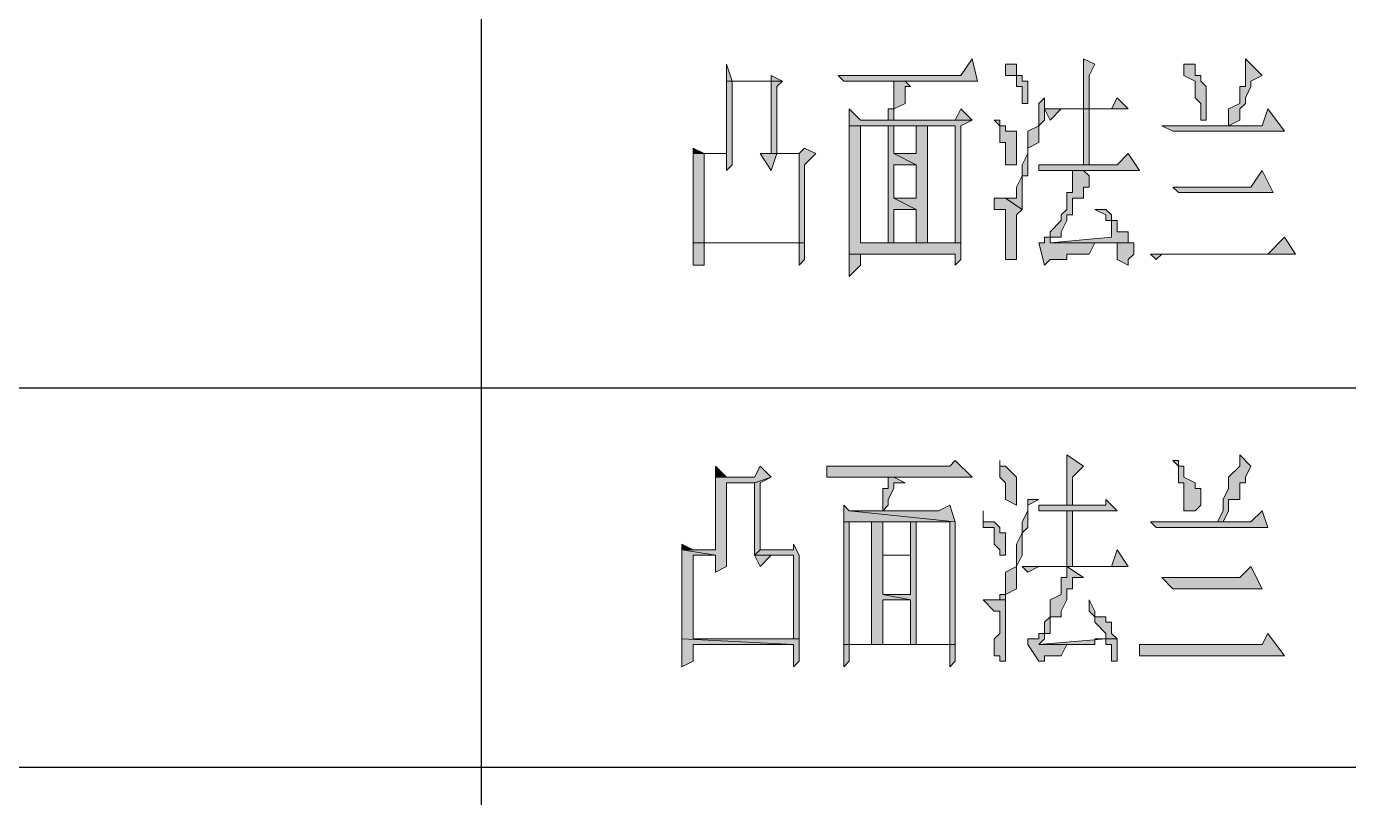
# Model space of a CAD drawing. Header units: millimetres. Extents: x 20 to 821, y 1 to 1134.
# Drawn here: x 694.53 to 737.19, y 763.63 to 788.5 of the extents above; entities that cross this region are included whole.
import ezdxf

# ---------------------------------------------------------------- set-up
doc = ezdxf.new("R2010")
doc.units = ezdxf.units.MM
doc.layers.add('1', color=7, linetype='Continuous')

msp = doc.modelspace()

# ---------------------------------------------------------------- hatches: boundary and pattern name
h = msp.add_hatch(color=0)
h.dxf.hatch_style = 2
h.paths.add_polyline_path([(717.12, 787.281732), (717.12, 786.741732), (717.3, 786.741732)])
h = msp.add_hatch(color=0)
h.dxf.hatch_style = 2
h.paths.add_polyline_path([(725.04, 787.461732), (724.68, 786.921732), (720.72, 786.921732), (720.9, 786.741732), (725.22, 786.741732)])
h = msp.add_hatch(color=0)
h.dxf.hatch_style = 2
h.paths.add_polyline_path([(726.12, 787.281732), (726.12, 786.921732), (726.48, 786.921732), (726.48, 786.561732), (726.66, 786.561732), (726.66, 786.021732), (726.84, 786.021732), (726.84, 786.741732), (726.66, 786.741732), (726.66, 786.921732), (726.48, 786.921732), (726.48, 787.281732)])
h = msp.add_hatch(color=0)
h.dxf.hatch_style = 2
h.paths.add_polyline_path([(728.64, 787.461732), (728.64, 785.841732), (728.82, 785.841732), (728.82, 786.921732), (729, 787.281732)])
h = msp.add_hatch(color=0)
h.dxf.hatch_style = 2
h.paths.add_polyline_path([(731.88, 787.281732), (731.88, 786.921732), (732.24, 786.741732), (732.24, 786.201732), (732.42, 786.021732), (732.42, 785.481732), (732.6, 785.481732), (732.6, 786.561732), (732.42, 786.741732), (732.42, 786.921732), (732.24, 786.921732), (732.24, 787.281732)])
h = msp.add_hatch(color=0)
h.dxf.hatch_style = 2
h.paths.add_polyline_path([(733.86, 787.461732), (733.86, 786.561732), (733.68, 786.561732), (733.68, 786.021732), (733.32, 785.841732), (733.32, 785.301732), (733.68, 785.481732), (733.68, 785.841732), (733.86, 786.021732), (733.86, 786.201732), (734.04, 786.561732), (734.04, 786.741732), (734.4, 786.921732)])
h = msp.add_hatch(color=0)
h.dxf.hatch_style = 2
h.paths.add_polyline_path([(718.56, 786.921732), (718.56, 786.741732), (717.3, 786.741732), (717.12, 786.741732), (717.12, 786.561732), (717.12, 784.401732), (716.4, 784.401732), (716.04, 784.401732), (717.12, 784.401732), (717.12, 783.861732), (717.3, 784.041732), (717.3, 786.741732), (718.56, 786.741732), (718.92, 786.741732)])
h = msp.add_hatch(color=0)
h.dxf.hatch_style = 2
h.paths.add_polyline_path([(718.92, 786.741732), (718.56, 786.741732), (718.56, 784.401732), (718.2, 784.401732), (718.74, 784.401732), (718.74, 786.561732)])
h = msp.add_hatch(color=0)
h.dxf.hatch_style = 2
h.paths.add_polyline_path([(722.88, 786.741732), (722.52, 786.741732), (722.52, 786.561732), (722.52, 785.841732), (722.34, 785.841732), (722.34, 785.481732), (722.52, 785.481732), (722.52, 785.841732), (722.88, 786.021732), (722.88, 786.561732), (723.06, 786.561732)])
h = msp.add_hatch(color=0)
h.dxf.hatch_style = 2
h.paths.add_polyline_path([(721.08, 785.841732), (721.08, 785.301732), (723.24, 785.301732), (724.5, 785.301732), (724.5, 781.521732), (723.6, 781.521732), (724.68, 781.521732), (724.68, 784.041732), (724.68, 784.401732), (724.68, 785.301732), (725.04, 785.481732), (721.44, 785.481732)])
h = msp.add_hatch(color=0)
h.dxf.hatch_style = 2
h.paths.add_polyline_path([(724.68, 785.841732), (724.5, 785.481732), (721.44, 785.481732), (725.04, 785.481732)])
h = msp.add_hatch(color=0)
h.dxf.hatch_style = 2
h.paths.add_polyline_path([(727.38, 786.201732), (727.2, 786.021732), (727.2, 785.301732), (726.84, 785.121732), (726.84, 784.401732), (726.66, 784.041732), (726.66, 783.681732), (726.48, 783.321732), (726.48, 782.961732), (726.12, 782.961732), (726.66, 782.601732), (726.66, 783.681732), (726.84, 783.681732), (726.84, 784.581732), (727.2, 784.761732), (727.2, 785.301732), (727.38, 785.481732)])
h = msp.add_hatch(color=0)
h.dxf.hatch_style = 2
h.paths.add_polyline_path([(729.72, 786.201732), (729.54, 785.841732), (727.38, 785.841732), (727.56, 785.481732), (727.92, 785.841732), (730.08, 785.841732)])
h = msp.add_hatch(color=0)
h.dxf.hatch_style = 2
h.paths.add_polyline_path([(728.64, 784.041732), (728.82, 784.041732), (728.82, 785.841732), (728.64, 785.841732)])
h = msp.add_hatch(color=0)
h.dxf.hatch_style = 2
h.paths.add_polyline_path([(734.58, 785.841732), (734.4, 785.301732), (731.16, 785.301732), (731.52, 785.121732), (735.12, 785.121732)])
h = msp.add_hatch(color=0)
h.dxf.hatch_style = 2
h.paths.add_polyline_path([(725.76, 785.481732), (725.94, 785.301732), (725.94, 784.761732), (726.12, 784.761732), (726.12, 784.041732), (726.48, 784.041732), (726.48, 785.121732), (726.12, 785.121732), (726.12, 785.301732), (725.94, 785.301732), (725.94, 785.481732)])
h = msp.add_hatch(color=0)
h.dxf.hatch_style = 2
h.paths.add_polyline_path([(721.08, 785.301732), (721.08, 781.161732), (724.5, 781.161732), (724.5, 780.801732), (724.68, 780.981732), (724.68, 781.521732), (723.6, 781.521732), (721.44, 781.521732), (721.44, 785.301732), (723.24, 785.301732)])
h = msp.add_hatch(color=0)
h.dxf.hatch_style = 2
h.paths.add_polyline_path([(722.52, 785.301732), (722.34, 785.301732), (722.34, 781.521732), (721.44, 781.521732), (722.52, 781.521732), (722.52, 782.601732), (723.24, 782.601732), (722.52, 782.961732), (722.52, 784.041732), (723.24, 784.041732), (722.52, 784.401732)])
h = msp.add_hatch(color=0)
h.dxf.hatch_style = 2
h.paths.add_polyline_path([(723.24, 785.301732), (723.24, 784.401732), (722.52, 784.401732), (723.24, 784.041732), (723.24, 782.961732), (722.52, 782.961732), (723.24, 782.601732), (723.24, 781.521732), (722.52, 781.521732), (723.6, 781.521732), (723.6, 785.301732), (724.5, 785.301732)])
h = msp.add_hatch(color=0)
h.dxf.hatch_style = 2
h.paths.add_polyline_path([(716.04, 784.581732), (716.04, 784.401732), (716.4, 784.401732)])
h = msp.add_hatch(color=0)
h.dxf.hatch_style = 2
h.paths.add_polyline_path([(719.64, 784.581732), (719.46, 784.401732), (718.2, 784.401732), (719.46, 784.401732), (719.46, 781.521732), (716.4, 781.521732), (719.64, 781.521732), (719.64, 781.701732), (719.64, 784.041732), (720, 784.401732)])
h = msp.add_hatch(color=0)
h.dxf.hatch_style = 2
h.paths.add_polyline_path([(716.04, 784.401732), (716.04, 781.521732), (719.46, 781.521732), (719.46, 780.801732), (719.64, 780.981732), (719.64, 781.521732), (716.4, 781.521732), (716.4, 784.401732), (717.12, 784.401732)])
h = msp.add_hatch(color=0)
h.dxf.hatch_style = 2
h.paths.add_polyline_path([(718.2, 784.401732), (718.56, 783.861732), (718.74, 784.401732), (719.46, 784.401732)])
h = msp.add_hatch(color=0)
h.dxf.hatch_style = 2
h.paths.add_polyline_path([(730.08, 784.401732), (729.72, 784.041732), (727.2, 784.041732), (727.2, 783.861732), (730.44, 783.861732)])
h = msp.add_hatch(color=0)
h.dxf.hatch_style = 2
h.paths.add_polyline_path([(728.64, 783.861732), (728.28, 783.861732), (728.28, 783.681732), (728.28, 783.141732), (728.1, 783.141732), (728.1, 782.601732), (727.92, 782.421732), (727.92, 782.241732), (727.56, 781.881732), (727.56, 781.701732), (727.38, 781.701732), (727.38, 781.521732), (727.2, 781.521732), (727.38, 780.801732), (727.56, 780.981732), (728.1, 780.981732), (728.1, 781.161732), (728.82, 781.161732), (729, 781.521732), (729.36, 781.521732), (727.56, 781.521732), (727.56, 781.701732), (727.92, 781.701732), (727.92, 781.881732), (728.1, 782.241732), (728.1, 782.421732), (728.28, 782.421732), (728.28, 782.961732), (728.64, 782.961732), (728.64, 783.321732), (728.82, 783.321732), (728.82, 783.681732)])
h = msp.add_hatch(color=0)
h.dxf.hatch_style = 2
h.paths.add_polyline_path([(734.4, 783.861732), (734.04, 783.321732), (731.52, 783.321732), (731.7, 783.141732), (734.76, 783.141732)])
h = msp.add_hatch(color=0)
h.dxf.hatch_style = 2
h.paths.add_polyline_path([(725.76, 782.961732), (725.76, 782.601732), (725.94, 782.601732), (726.12, 782.601732), (726.12, 782.421732), (726.12, 780.981732), (726.48, 780.981732), (726.48, 781.701732), (726.48, 782.421732), (726.66, 782.601732), (726.12, 782.961732)])
h = msp.add_hatch(color=0)
h.dxf.hatch_style = 2
h.paths.add_polyline_path([(729, 782.601732), (729.36, 782.421732), (729.36, 782.241732), (729.54, 782.241732), (729.54, 781.701732), (727.56, 781.521732), (730.08, 781.521732), (730.08, 781.701732), (730.08, 781.881732), (729.72, 781.881732), (729.72, 782.241732), (729.54, 782.241732), (729.54, 782.421732), (729.36, 782.601732)])
h = msp.add_hatch(color=0)
h.dxf.hatch_style = 2
h.paths.add_polyline_path([(735.12, 781.701732), (734.58, 781.161732), (730.8, 781.161732), (730.98, 780.981732), (731.16, 781.161732), (735.48, 781.161732)])
h = msp.add_hatch(color=0)
h.dxf.hatch_style = 2
h.paths.add_polyline_path([(716.04, 781.521732), (716.04, 780.801732), (716.4, 780.801732), (716.4, 781.521732), (719.46, 781.521732)])
h = msp.add_hatch(color=0)
h.dxf.hatch_style = 2
h.paths.add_polyline_path([(721.08, 781.161732), (721.08, 780.441732), (721.44, 780.801732), (721.44, 781.161732), (724.5, 781.161732)])
h = msp.add_hatch(color=0)
h.dxf.hatch_style = 2
h.paths.add_polyline_path([(730.08, 781.521732), (729.72, 781.521732), (729.72, 781.161732), (729.72, 780.981732), (730.08, 780.801732), (730.08, 780.981732), (730.26, 781.161732), (730.26, 781.521732)])
h = msp.add_hatch(color=0)
h.dxf.hatch_style = 2
h.paths.add_polyline_path([(718.2, 774.321732), (718.02, 773.961732), (716.76, 773.961732), (716.76, 773.781732), (716.76, 771.621732), (716.04, 771.621732), (715.68, 771.621732), (716.76, 771.441732), (716.76, 770.901732), (717.12, 771.081732), (717.12, 773.781732), (718.02, 773.781732), (718.56, 773.961732)])
h = msp.add_hatch(color=0)
h.dxf.hatch_style = 2
h.paths.add_polyline_path([(716.76, 774.321732), (716.76, 773.961732), (717.12, 773.961732)])
h = msp.add_hatch(color=0)
h.dxf.hatch_style = 2
h.paths.add_polyline_path([(724.5, 774.501732), (724.32, 774.321732), (720.36, 774.321732), (720.36, 773.961732), (725.04, 773.961732)])
h = msp.add_hatch(color=0)
h.dxf.hatch_style = 2
h.paths.add_polyline_path([(725.94, 774.501732), (725.94, 773.961732), (726.12, 773.781732), (726.12, 773.241732), (726.48, 773.061732), (726.48, 773.961732), (726.12, 774.321732), (725.94, 774.321732)])
h = msp.add_hatch(color=0)
h.dxf.hatch_style = 2
h.paths.add_polyline_path([(728.1, 774.681732), (728.1, 773.061732), (728.28, 773.061732), (728.28, 773.961732), (728.64, 774.321732)])
h = msp.add_hatch(color=0)
h.dxf.hatch_style = 2
h.paths.add_polyline_path([(731.7, 774.501732), (731.52, 774.501732), (731.7, 774.321732), (731.7, 773.781732), (731.88, 773.781732), (731.88, 772.881732), (732.24, 772.881732), (732.42, 773.061732), (732.42, 773.601732), (732.24, 773.601732), (732.24, 773.781732), (731.88, 773.961732), (731.88, 774.321732), (731.7, 774.321732)])
h = msp.add_hatch(color=0)
h.dxf.hatch_style = 2
h.paths.add_polyline_path([(733.68, 774.681732), (733.68, 774.321732), (733.32, 773.961732), (733.32, 773.601732), (733.14, 773.241732), (733.14, 772.881732), (732.96, 772.521732), (733.14, 772.521732), (733.32, 772.881732), (733.32, 773.241732), (733.68, 773.241732), (733.68, 773.781732), (733.86, 773.781732), (733.86, 773.961732), (734.04, 774.321732)])
h = msp.add_hatch(color=0)
h.dxf.hatch_style = 2
h.paths.add_polyline_path([(718.56, 773.961732), (718.02, 773.781732), (718.02, 771.441732), (718.2, 771.621732), (718.2, 773.781732)])
h = msp.add_hatch(color=0)
h.dxf.hatch_style = 2
h.paths.add_polyline_path([(722.52, 773.961732), (722.34, 773.961732), (722.34, 773.781732), (722.34, 773.601732), (722.16, 773.601732), (722.16, 772.881732), (722.34, 773.061732), (722.34, 773.241732), (722.52, 773.601732), (722.52, 773.781732), (722.88, 773.781732)])
h = msp.add_hatch(color=0)
h.dxf.hatch_style = 2
h.paths.add_polyline_path([(720.9, 773.061732), (720.9, 772.521732), (723.06, 772.521732), (724.32, 772.521732), (724.32, 768.561732), (723.24, 768.561732), (724.5, 768.561732), (724.5, 771.441732), (724.5, 771.621732), (724.5, 772.521732), (721.08, 772.881732)])
h = msp.add_hatch(color=0)
h.dxf.hatch_style = 2
h.paths.add_polyline_path([(724.32, 773.061732), (723.96, 772.881732), (721.08, 772.881732), (724.5, 772.521732)])
h = msp.add_hatch(color=0)
h.dxf.hatch_style = 2
h.paths.add_polyline_path([(726.84, 773.241732), (726.84, 772.881732), (726.66, 772.521732), (726.66, 772.161732), (726.48, 771.801732), (726.48, 771.081732), (726.12, 770.901732), (726.12, 770.181732), (725.94, 770.181732), (725.94, 770.001732), (725.76, 770.001732), (726.12, 770.001732), (726.12, 770.181732), (726.48, 770.361732), (726.48, 771.081732), (726.66, 771.441732), (726.66, 772.161732), (726.84, 772.341732), (726.84, 773.061732), (727.2, 773.241732)])
h = msp.add_hatch(color=0)
h.dxf.hatch_style = 2
h.paths.add_polyline_path([(729.36, 773.241732), (729.36, 773.061732), (728.28, 773.061732), (727.2, 773.061732), (727.2, 772.881732), (729.72, 772.881732)])
h = msp.add_hatch(color=0)
h.dxf.hatch_style = 2
h.paths.add_polyline_path([(725.4, 772.881732), (725.4, 772.341732), (725.76, 772.341732), (725.76, 771.801732), (725.94, 771.621732), (725.94, 771.441732), (726.12, 771.441732), (726.12, 772.161732), (725.94, 772.161732), (725.94, 772.341732), (725.76, 772.521732), (725.4, 772.521732)])
h = msp.add_hatch(color=0)
h.dxf.hatch_style = 2
h.paths.add_polyline_path([(728.1, 771.081732), (728.28, 771.081732), (728.28, 772.881732), (728.1, 772.881732)])
h = msp.add_hatch(color=0)
h.dxf.hatch_style = 2
h.paths.add_polyline_path([(734.4, 772.881732), (734.04, 772.521732), (730.8, 772.521732), (730.98, 772.341732), (734.58, 772.341732)])
h = msp.add_hatch(color=0)
h.dxf.hatch_style = 2
h.paths.add_polyline_path([(720.9, 772.521732), (720.9, 768.561732), (724.32, 768.561732), (724.32, 767.841732), (724.5, 768.021732), (724.5, 768.561732), (723.24, 768.561732), (721.08, 768.561732), (721.08, 772.521732), (723.06, 772.521732)])
h = msp.add_hatch(color=0)
h.dxf.hatch_style = 2
h.paths.add_polyline_path([(722.16, 772.521732), (721.8, 772.521732), (721.8, 768.561732), (721.08, 768.561732), (722.16, 768.561732), (722.16, 770.001732), (723.06, 770.001732), (722.16, 770.181732), (722.16, 771.441732), (723.06, 771.441732), (722.16, 771.441732)])
h = msp.add_hatch(color=0)
h.dxf.hatch_style = 2
h.paths.add_polyline_path([(723.06, 772.521732), (723.06, 771.441732), (722.16, 771.441732), (723.06, 771.441732), (723.06, 770.181732), (722.16, 770.181732), (723.06, 770.001732), (723.06, 768.561732), (722.16, 768.561732), (723.24, 768.561732), (723.24, 772.521732), (724.32, 772.521732)])
h = msp.add_hatch(color=0)
h.dxf.hatch_style = 2
h.paths.add_polyline_path([(715.68, 771.801732), (715.68, 771.621732), (716.04, 771.621732)])
h = msp.add_hatch(color=0)
h.dxf.hatch_style = 2
h.paths.add_polyline_path([(719.28, 771.801732), (719.28, 771.621732), (718.2, 771.621732), (718.02, 771.441732), (719.28, 771.441732), (719.28, 768.741732), (716.04, 768.741732), (719.46, 768.741732), (719.46, 771.441732)])
h = msp.add_hatch(color=0)
h.dxf.hatch_style = 2
h.paths.add_polyline_path([(715.68, 771.621732), (715.68, 768.741732), (719.28, 768.561732), (719.28, 767.841732), (719.46, 768.021732), (719.46, 768.741732), (716.04, 768.741732), (716.04, 771.441732), (716.76, 771.441732)])
h = msp.add_hatch(color=0)
h.dxf.hatch_style = 2
h.paths.add_polyline_path([(718.02, 771.441732), (718.2, 771.081732), (718.56, 771.441732), (719.28, 771.441732)])
h = msp.add_hatch(color=0)
h.dxf.hatch_style = 2
h.paths.add_polyline_path([(729.72, 771.621732), (729.54, 771.081732), (726.66, 771.081732), (726.84, 770.901732), (727.2, 771.081732), (730.08, 771.081732)])
h = msp.add_hatch(color=0)
h.dxf.hatch_style = 2
h.paths.add_polyline_path([(728.1, 771.081732), (728.1, 770.721732), (727.92, 770.721732), (727.92, 770.181732), (727.56, 770.001732), (727.56, 769.461732), (727.38, 769.281732), (727.38, 768.921732), (727.2, 768.921732), (727.2, 768.741732), (726.84, 768.741732), (726.84, 768.561732), (727.2, 768.021732), (727.38, 768.021732), (727.38, 768.201732), (727.92, 768.201732), (728.1, 768.561732), (729, 768.561732), (727.2, 768.561732), (727.38, 768.741732), (727.38, 768.921732), (727.56, 768.921732), (727.56, 769.461732), (727.92, 769.461732), (727.92, 769.641732), (728.1, 770.001732), (728.1, 770.361732), (728.28, 770.361732), (728.28, 770.721732), (728.64, 770.721732)])
h = msp.add_hatch(color=0)
h.dxf.hatch_style = 2
h.paths.add_polyline_path([(734.04, 771.081732), (733.68, 770.721732), (731.16, 770.721732), (731.52, 770.361732), (734.4, 770.361732)])
h = msp.add_hatch(color=0)
h.dxf.hatch_style = 2
h.paths.add_polyline_path([(725.4, 770.001732), (725.76, 769.641732), (725.94, 769.641732), (725.94, 769.461732), (725.94, 768.921732), (725.76, 768.741732), (725.76, 768.201732), (725.94, 768.201732), (725.94, 768.021732), (726.12, 768.021732), (726.12, 768.741732), (726.12, 768.921732), (726.12, 770.001732), (725.76, 770.001732)])
h = msp.add_hatch(color=0)
h.dxf.hatch_style = 2
h.paths.add_polyline_path([(728.82, 770.001732), (728.82, 769.641732), (729, 769.461732), (729, 769.281732), (729.36, 768.921732), (729.36, 768.741732), (727.2, 768.561732), (729, 768.561732), (729, 768.741732), (729.72, 768.741732), (729.54, 768.921732), (729.54, 769.281732), (729.36, 769.281732), (729.36, 769.461732), (729, 769.461732), (729, 769.641732)])
h = msp.add_hatch(color=0)
h.dxf.hatch_style = 2
h.paths.add_polyline_path([(715.68, 768.741732), (715.68, 767.841732), (716.04, 768.021732), (716.04, 768.561732), (719.28, 768.561732)])
h = msp.add_hatch(color=0)
h.dxf.hatch_style = 2
h.paths.add_polyline_path([(729.72, 768.741732), (729.36, 768.741732), (729.36, 768.561732), (729.54, 768.561732), (729.54, 768.201732), (729.54, 768.021732), (729.72, 768.021732)])
h = msp.add_hatch(color=0)
h.dxf.hatch_style = 2
h.paths.add_polyline_path([(734.58, 768.921732), (734.4, 768.561732), (730.44, 768.561732), (730.44, 768.201732), (735.12, 768.201732)])
h = msp.add_hatch(color=0)
h.dxf.hatch_style = 2
h.paths.add_polyline_path([(720.9, 768.561732), (720.9, 767.841732), (721.08, 768.021732), (721.08, 768.561732), (724.32, 768.561732)])

# ---------------------------------------------------------------- linework, layer by layer
at = {"layer": '1', "color": 0, "lineweight": 25}
for points in [[(709.2, 813.381732), (709.2, 728.061732)], [(557.64, 776.841732), (821.16, 776.841732)], [(557.64, 764.601732), (821.16, 764.601732)]]:
    msp.add_lwpolyline(points, dxfattribs=at)
at = {"layer": '1', "color": 0, "lineweight": 5}
for points in [[(717.12, 787.281732), (717.12, 786.741732), (717.3, 786.741732), (717.12, 787.281732)], [(725.04, 787.461732), (724.68, 786.921732), (720.72, 786.921732), (720.9, 786.741732), (725.22, 786.741732), (725.04, 787.461732)], [(726.12, 787.281732), (726.12, 786.921732), (726.48, 786.921732), (726.48, 786.561732), (726.66, 786.561732), (726.66, 786.021732), (726.84, 786.021732), (726.84, 786.741732), (726.66, 786.741732), (726.66, 786.921732), (726.48, 786.921732), (726.48, 787.281732), (726.12, 787.281732)], [(728.64, 787.461732), (728.64, 785.841732), (728.82, 785.841732), (728.82, 786.921732), (729, 787.281732), (728.64, 787.461732)], [(731.88, 787.281732), (731.88, 786.921732), (732.24, 786.741732), (732.24, 786.201732), (732.42, 786.021732), (732.42, 785.481732), (732.6, 785.481732), (732.6, 786.561732), (732.42, 786.741732), (732.42, 786.921732), (732.24, 786.921732), (732.24, 787.281732), (731.88, 787.281732)], [(733.86, 787.461732), (733.86, 786.561732), (733.68, 786.561732), (733.68, 786.021732), (733.32, 785.841732), (733.32, 785.301732), (733.68, 785.481732), (733.68, 785.841732), (733.86, 786.021732), (733.86, 786.201732), (734.04, 786.561732), (734.04, 786.741732), (734.04, 786.741732), (734.4, 786.921732), (733.86, 787.461732)], [(718.56, 786.921732), (718.56, 786.741732), (717.3, 786.741732), (717.12, 786.741732), (717.12, 786.561732), (717.12, 784.401732), (716.4, 784.401732), (716.04, 784.401732), (717.12, 784.401732), (717.12, 783.861732), (717.3, 784.041732), (717.3, 786.741732), (718.56, 786.741732), (718.92, 786.741732), (718.56, 786.921732)], [(718.92, 786.741732), (718.56, 786.741732), (718.56, 784.401732), (718.2, 784.401732), (718.74, 784.401732), (718.74, 786.561732), (718.92, 786.741732)], [(722.88, 786.741732), (722.52, 786.741732), (722.52, 786.561732), (722.52, 785.841732), (722.34, 785.841732), (722.34, 785.481732), (722.52, 785.481732), (722.52, 785.841732), (722.88, 786.021732), (722.88, 786.561732), (723.06, 786.561732), (722.88, 786.741732)], [(721.08, 785.841732), (721.08, 785.301732), (723.24, 785.301732), (724.5, 785.301732), (724.5, 781.521732), (723.6, 781.521732), (724.68, 781.521732), (724.68, 784.041732), (724.68, 784.401732), (724.68, 785.301732), (725.04, 785.481732), (721.44, 785.481732), (721.08, 785.841732)], [(724.68, 785.841732), (724.5, 785.481732), (721.44, 785.481732), (725.04, 785.481732), (724.68, 785.841732)], [(727.38, 786.201732), (727.2, 786.021732), (727.2, 785.301732), (726.84, 785.121732), (726.84, 784.401732), (726.66, 784.041732), (726.66, 783.681732), (726.48, 783.321732), (726.48, 782.961732), (726.12, 782.961732), (726.12, 782.961732), (726.66, 782.601732), (726.66, 783.681732), (726.84, 783.681732), (726.84, 784.581732), (727.2, 784.761732), (727.2, 785.301732), (727.38, 785.481732), (727.38, 786.201732)], [(729.72, 786.201732), (729.54, 785.841732), (727.38, 785.841732), (727.56, 785.481732), (727.92, 785.841732), (730.08, 785.841732), (729.72, 786.201732)], [(728.64, 784.041732), (728.82, 784.041732), (728.82, 785.841732), (728.64, 785.841732), (728.64, 784.041732)], [(734.58, 785.841732), (734.4, 785.301732), (731.16, 785.301732), (731.52, 785.121732), (735.12, 785.121732), (734.58, 785.841732)], [(725.76, 785.481732), (725.94, 785.301732), (725.94, 784.761732), (726.12, 784.761732), (726.12, 784.041732), (726.48, 784.041732), (726.48, 785.121732), (726.12, 785.121732), (726.12, 785.301732), (725.94, 785.301732), (725.94, 785.481732), (725.76, 785.481732)], [(721.08, 785.301732), (721.08, 781.161732), (724.5, 781.161732), (724.5, 780.801732), (724.68, 780.981732), (724.68, 781.521732), (723.6, 781.521732), (721.44, 781.521732), (721.44, 785.301732), (723.24, 785.301732), (721.08, 785.301732)], [(722.52, 785.301732), (722.34, 785.301732), (722.34, 781.521732), (721.44, 781.521732), (722.52, 781.521732), (722.52, 782.601732), (723.24, 782.601732), (722.52, 782.961732), (722.52, 784.041732), (723.24, 784.041732), (722.52, 784.401732), (722.52, 785.301732)], [(723.24, 785.301732), (723.24, 784.401732), (722.52, 784.401732), (723.24, 784.041732), (723.24, 782.961732), (722.52, 782.961732), (723.24, 782.601732), (723.24, 781.521732), (722.52, 781.521732), (723.6, 781.521732), (723.6, 785.301732), (724.5, 785.301732), (723.24, 785.301732)], [(716.04, 784.581732), (716.04, 784.401732), (716.4, 784.401732), (716.04, 784.581732)], [(719.64, 784.581732), (719.46, 784.401732), (718.2, 784.401732), (719.46, 784.401732), (719.46, 781.521732), (716.4, 781.521732), (719.64, 781.521732), (719.64, 781.701732), (719.64, 784.041732), (720, 784.401732), (719.64, 784.581732)], [(716.04, 784.401732), (716.04, 781.521732), (719.46, 781.521732), (719.46, 780.801732), (719.64, 780.981732), (719.64, 781.521732), (716.4, 781.521732), (716.4, 784.401732), (717.12, 784.401732), (716.04, 784.401732)], [(718.2, 784.401732), (718.56, 783.861732), (718.74, 784.401732), (719.46, 784.401732), (718.2, 784.401732)], [(730.08, 784.401732), (729.72, 784.041732), (727.2, 784.041732), (727.2, 783.861732), (730.44, 783.861732), (730.08, 784.401732)], [(728.64, 783.861732), (728.28, 783.861732), (728.28, 783.681732), (728.28, 783.141732), (728.1, 783.141732), (728.1, 782.601732), (727.92, 782.421732), (727.92, 782.241732), (727.56, 781.881732), (727.56, 781.701732), (727.38, 781.701732), (727.38, 781.521732), (727.2, 781.521732), (727.38, 780.801732), (727.56, 780.981732), (728.1, 780.981732), (728.1, 781.161732), (728.82, 781.161732), (729, 781.521732), (729.36, 781.521732), (727.56, 781.521732), (727.56, 781.701732), (727.92, 781.701732), (727.92, 781.881732), (728.1, 782.241732), (728.1, 782.421732), (728.28, 782.421732), (728.28, 782.961732), (728.64, 782.961732), (728.64, 783.321732), (728.82, 783.321732), (728.82, 783.681732), (728.64, 783.861732)], [(734.4, 783.861732), (734.04, 783.321732), (731.52, 783.321732), (731.7, 783.141732), (734.76, 783.141732), (734.4, 783.861732)], [(725.76, 782.961732), (725.76, 782.601732), (725.94, 782.601732), (726.12, 782.601732), (726.12, 782.421732), (726.12, 780.981732), (726.48, 780.981732), (726.48, 781.701732), (726.48, 781.701732), (726.48, 782.421732), (726.66, 782.601732), (726.12, 782.961732), (725.76, 782.961732)], [(729, 782.601732), (729.36, 782.421732), (729.36, 782.241732), (729.54, 782.241732), (729.54, 781.701732), (727.56, 781.521732), (730.08, 781.521732), (730.08, 781.701732), (730.08, 781.881732), (729.72, 781.881732), (729.72, 782.241732), (729.54, 782.241732), (729.54, 782.421732), (729.36, 782.601732), (729, 782.601732)], [(735.12, 781.701732), (734.58, 781.161732), (730.8, 781.161732), (730.98, 780.981732), (731.16, 781.161732), (735.48, 781.161732), (735.12, 781.701732)], [(716.04, 781.521732), (716.04, 780.801732), (716.4, 780.801732), (716.4, 781.521732), (719.46, 781.521732), (716.04, 781.521732)], [(721.08, 781.161732), (721.08, 780.441732), (721.44, 780.801732), (721.44, 781.161732), (724.5, 781.161732), (721.08, 781.161732)], [(730.08, 781.521732), (729.72, 781.521732), (729.72, 781.161732), (729.72, 780.981732), (730.08, 780.801732), (730.08, 780.981732), (730.26, 781.161732), (730.26, 781.521732), (730.08, 781.521732)], [(718.2, 774.321732), (718.02, 773.961732), (716.76, 773.961732), (716.76, 773.781732), (716.76, 771.621732), (716.04, 771.621732), (715.68, 771.621732), (716.76, 771.441732), (716.76, 770.901732), (717.12, 771.081732), (717.12, 773.781732), (718.02, 773.781732), (718.56, 773.961732), (718.2, 774.321732)], [(716.76, 774.321732), (716.76, 773.961732), (717.12, 773.961732), (716.76, 774.321732)], [(724.5, 774.501732), (724.32, 774.321732), (720.36, 774.321732), (720.36, 773.961732), (725.04, 773.961732), (724.5, 774.501732)], [(725.94, 774.501732), (725.94, 773.961732), (726.12, 773.781732), (726.12, 773.241732), (726.48, 773.061732), (726.48, 773.961732), (726.12, 774.321732), (725.94, 774.321732), (725.94, 774.501732)], [(728.1, 774.681732), (728.1, 773.061732), (728.28, 773.061732), (728.28, 773.961732), (728.64, 774.321732), (728.1, 774.681732)], [(731.7, 774.501732), (731.52, 774.501732), (731.7, 774.321732), (731.7, 773.781732), (731.88, 773.781732), (731.88, 772.881732), (732.24, 772.881732), (732.42, 773.061732), (732.42, 773.601732), (732.24, 773.601732), (732.24, 773.781732), (732.24, 773.781732), (731.88, 773.961732), (731.88, 774.321732), (731.7, 774.321732), (731.7, 774.501732)], [(733.68, 774.681732), (733.68, 774.321732), (733.32, 773.961732), (733.32, 773.601732), (733.14, 773.241732), (733.14, 772.881732), (732.96, 772.521732), (733.14, 772.521732), (733.32, 772.881732), (733.32, 773.241732), (733.68, 773.241732), (733.68, 773.781732), (733.86, 773.781732), (733.86, 773.961732), (734.04, 774.321732), (733.68, 774.681732)], [(718.56, 773.961732), (718.02, 773.781732), (718.02, 771.441732), (718.2, 771.621732), (718.2, 773.781732), (718.56, 773.961732)], [(722.52, 773.961732), (722.34, 773.961732), (722.34, 773.781732), (722.34, 773.601732), (722.16, 773.601732), (722.16, 772.881732), (722.34, 773.061732), (722.34, 773.241732), (722.52, 773.601732), (722.52, 773.781732), (722.88, 773.781732), (722.52, 773.961732)], [(720.9, 773.061732), (720.9, 772.521732), (723.06, 772.521732), (724.32, 772.521732), (724.32, 768.561732), (723.24, 768.561732), (724.5, 768.561732), (724.5, 771.441732), (724.5, 771.621732), (724.5, 772.521732), (721.08, 772.881732), (720.9, 773.061732)], [(724.32, 773.061732), (723.96, 772.881732), (721.08, 772.881732), (724.5, 772.521732), (724.32, 773.061732)], [(726.84, 773.241732), (726.84, 772.881732), (726.66, 772.521732), (726.66, 772.161732), (726.48, 771.801732), (726.48, 771.081732), (726.12, 770.901732), (726.12, 770.181732), (725.94, 770.181732), (725.94, 770.001732), (725.76, 770.001732), (725.76, 770.001732), (726.12, 770.001732), (726.12, 770.181732), (726.48, 770.361732), (726.48, 771.081732), (726.66, 771.441732), (726.66, 772.161732), (726.84, 772.341732), (726.84, 773.061732), (727.2, 773.241732), (726.84, 773.241732)], [(729.36, 773.241732), (729.36, 773.061732), (728.28, 773.061732), (727.2, 773.061732), (727.2, 772.881732), (729.72, 772.881732), (729.36, 773.241732)], [(725.4, 772.881732), (725.4, 772.341732), (725.76, 772.341732), (725.76, 771.801732), (725.94, 771.621732), (725.94, 771.441732), (726.12, 771.441732), (726.12, 772.161732), (725.94, 772.161732), (725.94, 772.341732), (725.76, 772.521732), (725.4, 772.521732), (725.4, 772.881732)], [(728.1, 771.081732), (728.28, 771.081732), (728.28, 772.881732), (728.1, 772.881732), (728.1, 771.081732)], [(734.4, 772.881732), (734.04, 772.521732), (730.8, 772.521732), (730.98, 772.341732), (734.58, 772.341732), (734.4, 772.881732)], [(720.9, 772.521732), (720.9, 768.561732), (724.32, 768.561732), (724.32, 767.841732), (724.5, 768.021732), (724.5, 768.561732), (723.24, 768.561732), (721.08, 768.561732), (721.08, 772.521732), (723.06, 772.521732), (720.9, 772.521732)], [(722.16, 772.521732), (721.8, 772.521732), (721.8, 768.561732), (721.08, 768.561732), (722.16, 768.561732), (722.16, 770.001732), (723.06, 770.001732), (722.16, 770.181732), (722.16, 771.441732), (723.06, 771.441732), (722.16, 771.441732), (722.16, 772.521732)], [(723.06, 772.521732), (723.06, 771.441732), (722.16, 771.441732), (723.06, 771.441732), (723.06, 770.181732), (722.16, 770.181732), (723.06, 770.001732), (723.06, 768.561732), (722.16, 768.561732), (723.24, 768.561732), (723.24, 772.521732), (724.32, 772.521732), (723.06, 772.521732)], [(715.68, 771.801732), (715.68, 771.621732), (716.04, 771.621732), (715.68, 771.801732)], [(719.28, 771.801732), (719.28, 771.621732), (718.2, 771.621732), (718.02, 771.441732), (719.28, 771.441732), (719.28, 768.741732), (716.04, 768.741732), (719.46, 768.741732), (719.46, 771.441732), (719.28, 771.801732)], [(715.68, 771.621732), (715.68, 768.741732), (719.28, 768.561732), (719.28, 767.841732), (719.46, 768.021732), (719.46, 768.741732), (716.04, 768.741732), (716.04, 771.441732), (716.76, 771.441732), (715.68, 771.621732)], [(718.02, 771.441732), (718.2, 771.081732), (718.56, 771.441732), (719.28, 771.441732), (718.02, 771.441732)], [(729.72, 771.621732), (729.54, 771.081732), (726.66, 771.081732), (726.84, 770.901732), (727.2, 771.081732), (730.08, 771.081732), (729.72, 771.621732)], [(728.1, 771.081732), (728.1, 770.721732), (727.92, 770.721732), (727.92, 770.181732), (727.56, 770.001732), (727.56, 769.461732), (727.38, 769.281732), (727.38, 768.921732), (727.2, 768.921732), (727.2, 768.741732), (726.84, 768.741732), (726.84, 768.561732), (727.2, 768.021732), (727.2, 768.021732), (727.38, 768.021732), (727.38, 768.201732), (727.92, 768.201732), (728.1, 768.561732), (729, 768.561732), (727.2, 768.561732), (727.38, 768.741732), (727.38, 768.921732), (727.56, 768.921732), (727.56, 769.461732), (727.92, 769.461732), (727.92, 769.641732), (728.1, 770.001732), (728.1, 770.361732), (728.28, 770.361732), (728.28, 770.721732), (728.64, 770.721732), (728.1, 771.081732)], [(734.04, 771.081732), (733.68, 770.721732), (731.16, 770.721732), (731.52, 770.361732), (734.4, 770.361732), (734.04, 771.081732)], [(725.4, 770.001732), (725.76, 769.641732), (725.94, 769.641732), (725.94, 769.461732), (725.94, 768.921732), (725.76, 768.741732), (725.76, 768.201732), (725.94, 768.201732), (725.94, 768.021732), (726.12, 768.021732), (726.12, 768.741732), (726.12, 768.921732), (726.12, 770.001732), (725.76, 770.001732), (725.4, 770.001732)], [(728.82, 770.001732), (728.82, 769.641732), (729, 769.461732), (729, 769.281732), (729.36, 768.921732), (729.36, 768.741732), (727.2, 768.561732), (729, 768.561732), (729, 768.741732), (729.72, 768.741732), (729.54, 768.921732), (729.54, 769.281732), (729.36, 769.281732), (729.36, 769.461732), (729, 769.461732), (729, 769.641732), (729, 769.641732), (728.82, 770.001732)], [(715.68, 768.741732), (715.68, 767.841732), (716.04, 768.021732), (716.04, 768.561732), (719.28, 768.561732), (715.68, 768.741732)], [(729.72, 768.741732), (729.36, 768.741732), (729.36, 768.561732), (729.54, 768.561732), (729.54, 768.201732), (729.54, 768.021732), (729.72, 768.021732), (729.72, 768.741732)], [(734.58, 768.921732), (734.4, 768.561732), (730.44, 768.561732), (730.44, 768.201732), (735.12, 768.201732), (734.58, 768.921732)], [(720.9, 768.561732), (720.9, 767.841732), (721.08, 768.021732), (721.08, 768.561732), (724.32, 768.561732), (720.9, 768.561732)]]:
    msp.add_lwpolyline(points, dxfattribs=at)

doc.saveas('drawing.dxf')
